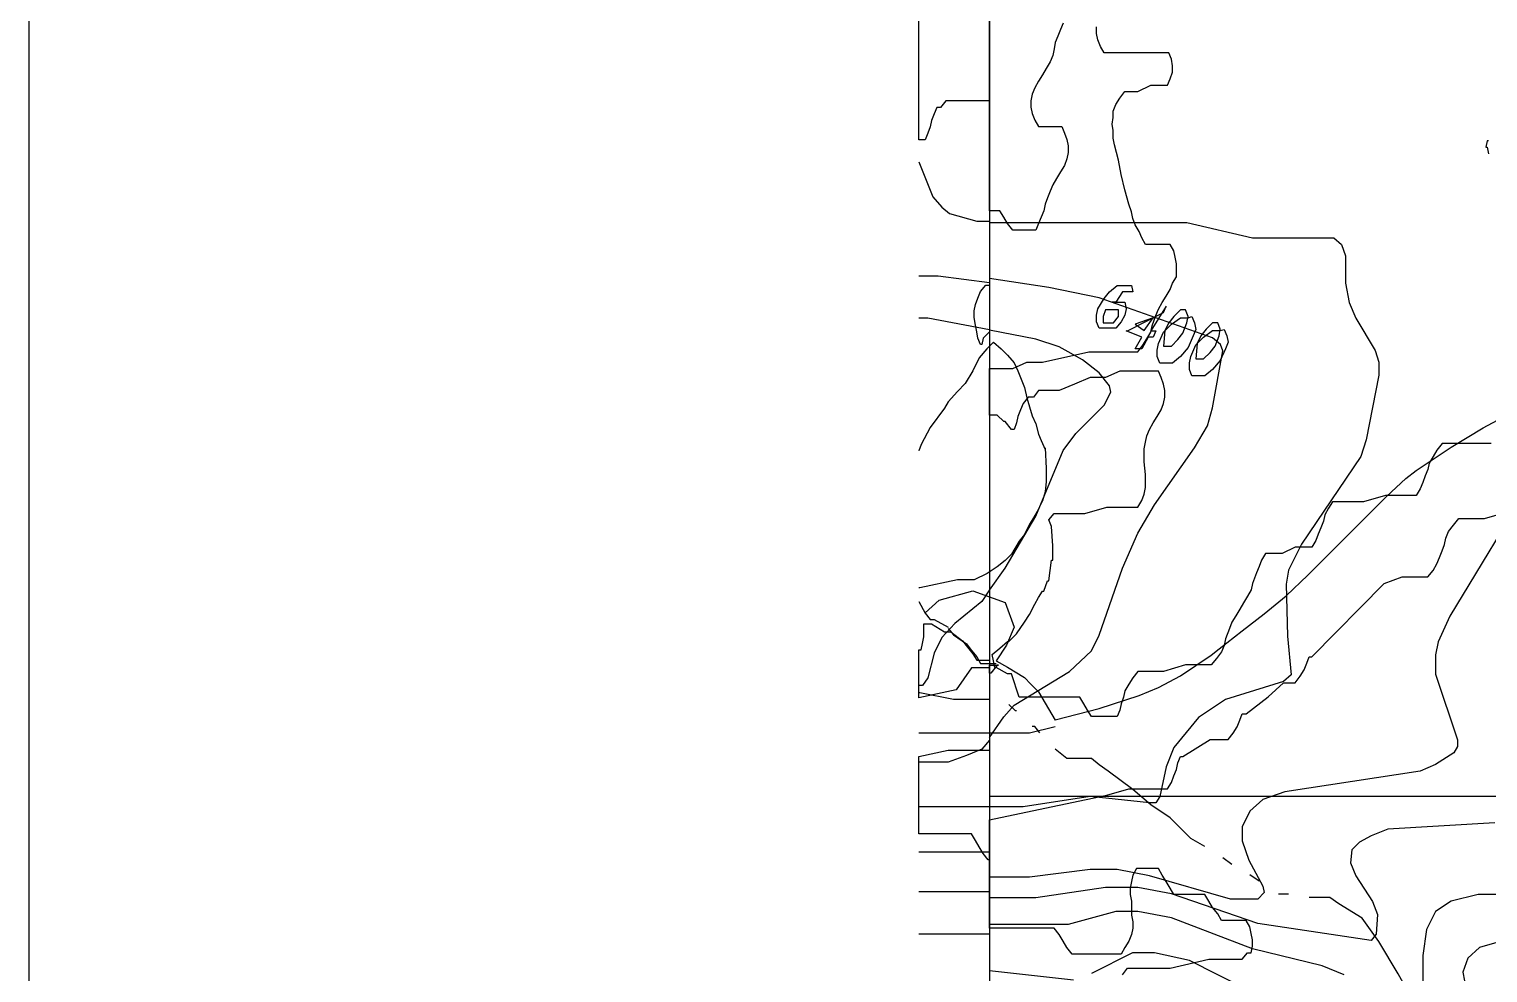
# Model space of a CAD drawing. Extents: x -0.49 to 6.91, y -0.57 to 8.11.
# Drawn here: x -0.357 to 0.239, y 2.543 to 2.929 of the extents above; entities that cross this region are included whole.
import ezdxf

# ---------------------------------------------------------------- set-up
doc = ezdxf.new("R2010")
doc.units = 0
for name, color, linetype in [('Elevations', 7, 'CONTINUOUS'), ('green', 7, 'CONTINUOUS'), ('roads', 7, 'CONTINUOUS'), ('topo', 7, 'CONTINUOUS'), ('topo_grid', 7, 'CONTINUOUS'), ('water', 7, 'CONTINUOUS'), ('white', 7, 'CONTINUOUS')]:
    doc.layers.add(name, color=color, linetype=linetype)

msp = doc.modelspace()

# ---------------------------------------------------------------- linework, layer by layer
at = {"layer": 'Elevations', "color": 1}
for points in [[(0.087357, 2.817306), (0.085775, 2.817306), (0.087357, 2.817306), (0.088939, 2.817306), (0.09052, 2.817306), (0.091048, 2.817306), (0.091575, 2.81466), (0.091048, 2.812014), (0.089466, 2.809368), (0.087357, 2.806723), (0.084721, 2.806723), (0.082612, 2.806723), (0.080503, 2.806723), (0.079448, 2.809368), (0.079448, 2.812014), (0.079976, 2.81466), (0.082612, 2.818893), (0.084721, 2.821539), (0.087884, 2.824185), (0.091048, 2.824185), (0.093684, 2.824185), (0.094211, 2.821539), (0.092629, 2.821539), (0.089993, 2.821539)], [(0.082084, 2.808892), (0.083666, 2.808892), (0.084721, 2.808892), (0.086302, 2.808892), (0.088411, 2.811538), (0.088411, 2.814184), (0.087357, 2.814184), (0.085775, 2.814184), (0.084193, 2.814184), (0.083139, 2.814184), (0.082084, 2.811538)], [(0.107919, 2.815745), (0.101593, 2.805691), (0.103701, 2.805691), (0.102647, 2.803045), (0.100538, 2.803045), (0.097902, 2.798282), (0.095266, 2.798282), (0.097902, 2.803045), (0.091575, 2.805691), (0.092102, 2.805691), (0.106865, 2.813099)], [(0.095266, 2.808363), (0.098956, 2.805717), (0.102647, 2.811009)], [(0.118464, 2.811511), (0.119519, 2.808866), (0.120046, 2.80622), (0.118992, 2.803574), (0.116883, 2.798811), (0.113719, 2.795107), (0.110556, 2.792461), (0.106865, 2.792461), (0.105283, 2.792461), (0.104229, 2.795107), (0.104229, 2.797753), (0.104756, 2.800399), (0.106865, 2.805161), (0.110028, 2.808336), (0.113719, 2.810982), (0.116883, 2.810982)], [(0.106865, 2.799394), (0.107919, 2.799394), (0.110028, 2.799394), (0.112665, 2.802039), (0.114774, 2.804685), (0.116355, 2.808919), (0.116883, 2.811564), (0.115828, 2.81421), (0.113719, 2.81421), (0.111083, 2.811564), (0.108974, 2.808919), (0.107392, 2.805744)], [(0.131645, 2.806246), (0.1327, 2.8036), (0.133227, 2.800955), (0.132173, 2.798309), (0.130064, 2.793546), (0.1269, 2.789842), (0.123737, 2.787196), (0.120046, 2.787196), (0.118464, 2.787196), (0.11741, 2.789842), (0.11741, 2.792488), (0.117937, 2.795134), (0.120046, 2.799896), (0.123209, 2.803071), (0.1269, 2.805717), (0.130064, 2.805717)], [(0.120046, 2.794128), (0.121101, 2.794128), (0.12321, 2.794128), (0.125846, 2.796774), (0.127955, 2.79942), (0.129536, 2.803653), (0.130064, 2.806299), (0.129009, 2.808945), (0.1269, 2.808945), (0.124264, 2.806299), (0.122155, 2.803653), (0.120573, 2.800478)]]:
    msp.add_lwpolyline(points, close=True, dxfattribs=at)
at = {"layer": 'green', "color": 3}
for points in [[(0.062576, 2.646491), (0.080502, 2.651253), (0.096847, 2.656545), (0.104756, 2.65972), (0.113719, 2.664483), (0.126373, 2.672949), (0.129536, 2.675595), (0.139026, 2.683003), (0.14799, 2.689883), (0.156953, 2.697291), (0.16592, 2.705758), (0.198082, 2.737904), (0.205991, 2.745313), (0.210209, 2.748488), (0.224445, 2.758013), (0.237626, 2.76595), (0.259243, 2.777592)], [(0.006687, 2.641226), (0.013541, 2.641226), (0.024613, 2.641226), (0.033049, 2.641226), (0.042012, 2.641226), (0.050448, 2.641226), (0.05203, 2.641226), (0.062575, 2.643871)]]:
    msp.add_lwpolyline(points, dxfattribs=at)
at = {"layer": 'roads', "color": 7}
for points in [[(0.037267, 2.800981), (0.034631, 2.798335), (0.031468, 2.794631), (0.028831, 2.789339), (0.025668, 2.784048), (0.022504, 2.780873), (0.018814, 2.776639), (0.017232, 2.773994), (0.011432, 2.766056), (0.007742, 2.759177), (0.006687, 2.756531), (0.006687, 2.756531)], [(0.037267, 2.800981), (0.040431, 2.798335), (0.043067, 2.795689), (0.045703, 2.792514), (0.047285, 2.789339), (0.049921, 2.78246), (0.050976, 2.778227), (0.05203, 2.774523), (0.053085, 2.770819), (0.054666, 2.767644), (0.055721, 2.76341), (0.056775, 2.760764), (0.058357, 2.75706)], [(0.062576, 2.646491), (0.080502, 2.651253), (0.096847, 2.656545), (0.104756, 2.65972), (0.113719, 2.664483), (0.126373, 2.672949), (0.129536, 2.675595), (0.139026, 2.683003), (0.14799, 2.689883), (0.156953, 2.697291), (0.16592, 2.705758), (0.198082, 2.737904), (0.205991, 2.745313), (0.210209, 2.748488), (0.224445, 2.758013), (0.237626, 2.76595), (0.259243, 2.777592)], [(0.058358, 2.757748), (0.058885, 2.749281), (0.058885, 2.74399), (0.058358, 2.739756), (0.057303, 2.736052), (0.055194, 2.731819), (0.053613, 2.729173), (0.052031, 2.726527), (0.049922, 2.722294), (0.047813, 2.719648), (0.04465, 2.714356), (0.042013, 2.711711), (0.03885, 2.709065), (0.034632, 2.706419), (0.029359, 2.703773), (0.022505, 2.703773), (0.007215, 2.700598), (0.006688, 2.700598)], [(0.009323, 2.690253), (0.015123, 2.695545), (0.028831, 2.699249), (0.042012, 2.694486), (0.045703, 2.684432), (0.042539, 2.677024), (0.038321, 2.670674)], [(0.006687, 2.694989), (0.009323, 2.690226), (0.011432, 2.687581), (0.013014, 2.687581), (0.018813, 2.684406)], [(0.018813, 2.683929), (0.020922, 2.681284), (0.026195, 2.677579), (0.028304, 2.674934), (0.030413, 2.672288), (0.031994, 2.669642), (0.035158, 2.669642), (0.038321, 2.669642)], [(0.038322, 2.670727), (0.043067, 2.668081), (0.049922, 2.663848), (0.052558, 2.661202), (0.055721, 2.658027), (0.062576, 2.646385)], [(0.006687, 2.641226), (0.013541, 2.641226), (0.024613, 2.641226), (0.033049, 2.641226), (0.042012, 2.641226), (0.050448, 2.641226), (0.05203, 2.641226), (0.062575, 2.643871)]]:
    msp.add_lwpolyline(points, dxfattribs=at)
at = {"layer": 'topo', "color": 2}
for points in [[(0.006687, 2.874773), (0.012487, 2.860486), (0.016177, 2.856253), (0.019341, 2.853607), (0.030413, 2.850432), (0.035685, 2.850432)], [(0.035685, 2.850008), (0.052557, 2.850008), (0.116354, 2.850008), (0.143248, 2.843658), (0.172246, 2.843658), (0.176464, 2.843658), (0.179628, 2.841013), (0.18121, 2.83625), (0.18121, 2.825138), (0.182791, 2.8172), (0.185428, 2.81085), (0.193336, 2.797621), (0.194918, 2.792858), (0.194918, 2.787567), (0.189646, 2.761108), (0.187537, 2.754229), (0.163283, 2.718378), (0.158011, 2.707795), (0.156956, 2.701974), (0.157484, 2.680807), (0.159065, 2.664932), (0.155902, 2.662286), (0.132176, 2.654878), (0.121099, 2.64747), (0.111082, 2.635299), (0.107918, 2.627361), (0.105282, 2.615191), (0.1037, 2.612545), (0.101064, 2.612545), (0.076811, 2.615191), (0.049394, 2.610957), (0.035685, 2.610957)], [(0.006687, 2.828074), (0.014596, 2.828074), (0.035685, 2.825429)], [(0.035685, 2.639321), (0.041485, 2.647787), (0.045703, 2.65255), (0.068375, 2.666308), (0.077338, 2.674775), (0.080501, 2.681125), (0.089992, 2.708562), (0.096319, 2.72285), (0.103173, 2.734491), (0.119518, 2.757775), (0.12479, 2.76677), (0.126899, 2.774179), (0.131121, 2.797462), (0.130067, 2.800108), (0.126899, 2.802754), (0.080501, 2.819158), (0.059939, 2.823391), (0.035685, 2.827095)], [(0.006687, 2.810982), (0.010378, 2.810982), (0.035685, 2.80622)], [(0.035685, 2.699646), (0.042013, 2.708641), (0.054666, 2.729808), (0.065738, 2.756716), (0.071011, 2.763595), (0.08261, 2.775237), (0.085247, 2.780529), (0.084719, 2.783175), (0.080501, 2.788466), (0.073647, 2.793758), (0.064157, 2.79905), (0.054666, 2.802225), (0.035685, 2.805929)], [(0.258191, 2.745419), (0.223921, 2.689009), (0.219175, 2.678426), (0.218121, 2.673134), (0.218121, 2.665197), (0.227084, 2.638315), (0.227084, 2.635669), (0.225502, 2.633024), (0.218121, 2.628261), (0.211794, 2.625615), (0.156433, 2.617149), (0.14747, 2.613974), (0.142198, 2.609211), (0.139034, 2.602861), (0.139034, 2.59704), (0.14167, 2.589103), (0.14747, 2.578519), (0.147997, 2.575874), (0.145361, 2.573228), (0.134289, 2.573228), (0.101068, 2.582753), (0.087887, 2.585399), (0.076812, 2.585399), (0.052031, 2.582224), (0.035687, 2.582224)], [(0.035685, 2.699751), (0.032522, 2.694989), (0.02145, 2.685993), (0.016177, 2.680172), (0.013014, 2.673822), (0.010378, 2.663768), (0.008269, 2.660593), (0.006687, 2.660593)], [(0.035685, 2.638262), (0.032522, 2.634558), (0.026195, 2.631912), (0.018814, 2.629266), (0.006687, 2.629266)], [(0.035685, 2.610957), (0.016705, 2.610957), (0.006687, 2.610957)], [(0.24237, 2.604475), (0.198608, 2.601829), (0.191754, 2.599183), (0.187009, 2.596538), (0.183845, 2.593363), (0.183318, 2.588071), (0.185427, 2.582779), (0.192281, 2.572196), (0.19439, 2.566904), (0.193863, 2.558967), (0.191754, 2.556321), (0.145356, 2.5632), (0.110027, 2.575371), (0.096318, 2.578017), (0.083137, 2.578017), (0.054666, 2.573783), (0.035685, 2.573783)], [(0.035685, 2.592436), (0.032522, 2.592436), (0.006687, 2.592436)], [(0.035685, 2.57627), (0.006687, 2.57627)], [(0.267148, 2.57508), (0.235516, 2.57508), (0.224444, 2.572434), (0.218117, 2.568201), (0.214426, 2.560792), (0.212844, 2.550209), (0.212844, 2.534334)], [(0.180682, 2.542271), (0.171719, 2.545976), (0.143248, 2.552855), (0.110027, 2.565555), (0.096319, 2.568201), (0.087356, 2.568201), (0.067848, 2.562909), (0.056775, 2.562909), (0.035686, 2.562909)], [(0.035685, 2.558967), (0.006687, 2.558967)], [(0.245005, 2.55603), (0.236042, 2.553384), (0.231296, 2.549151), (0.229187, 2.54333), (0.231296, 2.532746)], [(0.14061, 2.536451), (0.117407, 2.548092), (0.103172, 2.551267), (0.094208, 2.551267), (0.077336, 2.542801)], [(0.069955, 2.540155), (0.035684, 2.543859)]]:
    msp.add_lwpolyline(points, dxfattribs=at)
at = {"layer": 'topo_grid', "color": 7}
msp.add_lwpolyline([(0.035685, 2.615376), (0.06732, 2.615376), (0.104227, 2.615376), (0.141666, 2.615376), (0.179101, 2.615376), (0.216008, 2.615376), (0.253442, 2.615376)], dxfattribs=at)
at = {"layer": 'water', "color": 4}
for points in [[(0.035685, 2.654931), (0.030413, 2.654931), (0.020923, 2.654931), (0.007214, 2.657577), (0.006687, 2.657577)], [(0.046758, 2.650169), (0.046231, 2.650169), (0.043595, 2.652814)], [(0.056248, 2.641226), (0.05414, 2.643871), (0.053085, 2.643871)], [(0.123738, 2.594818), (0.117938, 2.597993), (0.109502, 2.606459), (0.101593, 2.611751), (0.094212, 2.618101), (0.084194, 2.625509), (0.080504, 2.628155), (0.07734, 2.630801), (0.074704, 2.630801), (0.069959, 2.630801), (0.067322, 2.630801), (0.062577, 2.634505), (0.062577, 2.634505)], [(0.13481, 2.587436), (0.13112, 2.590082)], [(0.145882, 2.580583), (0.142192, 2.583229)], [(0.15801, 2.575318), (0.156428, 2.575318), (0.153792, 2.575318)], [(0.216535, 2.523116), (0.208099, 2.53317), (0.202827, 2.542695), (0.194918, 2.555924), (0.188064, 2.565449), (0.178573, 2.57127), (0.174883, 2.573916), (0.166447, 2.573916)]]:
    msp.add_lwpolyline(points, dxfattribs=at)
at = {"layer": 'white', "color": 7}
for points in [[(2.874645, -0.363145), (-0.35712, -0.363145), (-0.35712, 3.653707)], [(0.03568, 3.067311), (0.03568, 2.899644), (0.033576, 2.899644), (0.03094, 2.899644), (0.028304, 2.899644), (0.025667, 2.899644), (0.023031, 2.899644), (0.020395, 2.899644), (0.017759, 2.899644), (0.01565, 2.896998), (0.014068, 2.896998), (0.013014, 2.894353), (0.011959, 2.891707), (0.011432, 2.889061), (0.010377, 2.886415), (0.009323, 2.883769), (0.008268, 2.883769), (0.006687, 2.883769), (0.006687, 3.077285)], [(0.065737, 2.9315), (0.064683, 2.928854), (0.063628, 2.926208), (0.062574, 2.923563), (0.062047, 2.920917), (0.061519, 2.918271), (0.060465, 2.915625), (0.058883, 2.912979), (0.057301, 2.910333), (0.05572, 2.907688), (0.054138, 2.905042), (0.053083, 2.902396), (0.052556, 2.89975), (0.052556, 2.897104), (0.053083, 2.894458), (0.054138, 2.891813), (0.05572, 2.889167), (0.057301, 2.889167), (0.05941, 2.889167), (0.061519, 2.889167), (0.063101, 2.889167), (0.06521, 2.889167), (0.066265, 2.886521), (0.067319, 2.883875), (0.067846, 2.881229), (0.067846, 2.878583), (0.067319, 2.875938), (0.066265, 2.873292), (0.064683, 2.870646), (0.063101, 2.868), (0.061519, 2.865354), (0.060465, 2.862708), (0.05941, 2.860063), (0.058356, 2.857417), (0.057829, 2.854771), (0.056774, 2.852125), (0.05572, 2.849479), (0.054665, 2.846833), (0.052556, 2.846833), (0.050447, 2.846833), (0.048339, 2.846833), (0.046757, 2.846833), (0.045175, 2.846833), (0.043066, 2.849479), (0.041484, 2.852125), (0.039903, 2.854771), (0.038321, 2.854771), (0.036212, 2.854771), (0.035685, 2.854771), (0.035685, 3.022437)], [(0.035685, 2.95735), (0.035685, 2.909381), (0.035685, 2.861385), (0.035685, 2.813416), (0.035685, 2.765421), (0.035685, 2.717452), (0.035685, 2.669483), (0.035685, 2.621488), (0.035685, 2.574048), (0.035685, 2.526053)], [(0.035687, 2.95735), (0.035687, 2.909381), (0.035687, 2.861385), (0.035687, 2.813416), (0.035687, 2.765448), (0.035687, 2.717452), (0.035687, 2.669483), (0.035687, 2.621488), (0.035687, 2.574048), (0.035687, 2.526053)], [(0.240787, 2.759521), (0.238678, 2.759521), (0.236042, 2.759521), (0.233406, 2.759521), (0.23077, 2.759521), (0.228133, 2.759521), (0.225497, 2.759521), (0.222861, 2.759521), (0.220752, 2.759521), (0.218643, 2.756875), (0.217061, 2.754229), (0.21548, 2.751583), (0.214952, 2.748938), (0.213898, 2.746292), (0.212843, 2.743646), (0.211789, 2.741), (0.210207, 2.738354), (0.208098, 2.738354), (0.205462, 2.738354), (0.202826, 2.738354), (0.20019, 2.738354), (0.197553, 2.738354), (0.18859, 2.735708), (0.185954, 2.735708), (0.18279, 2.735708), (0.180154, 2.735708), (0.178045, 2.735708), (0.175936, 2.735708), (0.174354, 2.733063), (0.172773, 2.730417), (0.172245, 2.727771), (0.171191, 2.725125), (0.170136, 2.722479), (0.169082, 2.719833), (0.1675, 2.717188), (0.165391, 2.717188), (0.163282, 2.717188), (0.160646, 2.717188), (0.155374, 2.714542), (0.152737, 2.714542), (0.150628, 2.714542), (0.148519, 2.714542), (0.146938, 2.711896), (0.145883, 2.70925), (0.144829, 2.706604), (0.143247, 2.702371), (0.14272, 2.699725), (0.141138, 2.697079), (0.139556, 2.694433), (0.137974, 2.691788), (0.136393, 2.689142), (0.134811, 2.686496), (0.133757, 2.68385), (0.132175, 2.679617), (0.131647, 2.676971), (0.130593, 2.674325), (0.128484, 2.671679), (0.126375, 2.669033), (0.124266, 2.669033), (0.12163, 2.669033), (0.118994, 2.669033), (0.11583, 2.669033), (0.106867, 2.666388), (0.104231, 2.666388), (0.101067, 2.666388), (0.098431, 2.666388), (0.096322, 2.666388), (0.094213, 2.663742), (0.092631, 2.661096), (0.091045, 2.65845), (0.090518, 2.655804), (0.089463, 2.653158), (0.088936, 2.650513), (0.087882, 2.647867), (0.0863, 2.647867), (0.084718, 2.647867), (0.082609, 2.647867), (0.0805, 2.647867), (0.078919, 2.647867), (0.077337, 2.647867), (0.075755, 2.650513), (0.074173, 2.653158), (0.072592, 2.655804), (0.070483, 2.655804), (0.068374, 2.655804), (0.065737, 2.655804), (0.063101, 2.655804), (0.060465, 2.655804), (0.054665, 2.655804), (0.052029, 2.655804), (0.049393, 2.655804), (0.048339, 2.655804), (0.048339, 2.655804), (0.047811, 2.655804), (0.044648, 2.665329), (0.04412, 2.665329), (0.04412, 2.665329), (0.043593, 2.665329), (0.043593, 2.665329), (0.043066, 2.665329), (0.038321, 2.667975), (0.037793, 2.667975), (0.037266, 2.670621), (0.036739, 2.673267), (0.039903, 2.675913), (0.043066, 2.678558), (0.043593, 2.678558), (0.046757, 2.681733), (0.046757, 2.681733), (0.04992, 2.686496), (0.052029, 2.689671), (0.054138, 2.693904), (0.05572, 2.69655), (0.057302, 2.699196), (0.057829, 2.699196), (0.059411, 2.703429), (0.059411, 2.703429), (0.059938, 2.703429), (0.060465, 2.707663), (0.060992, 2.711896), (0.06152, 2.711896), (0.06152, 2.717717), (0.06152, 2.717717), (0.060992, 2.725654), (0.060992, 2.725654), (0.060992, 2.725654), (0.060992, 2.725654), (0.059938, 2.7283), (0.059938, 2.7283), (0.062047, 2.730946), (0.064156, 2.730946), (0.066265, 2.730946), (0.068901, 2.730946), (0.072065, 2.730946), (0.074701, 2.730946), (0.083664, 2.733592), (0.086827, 2.733592), (0.089464, 2.733592), (0.0921, 2.733592), (0.094213, 2.733592), (0.096322, 2.733592), (0.097904, 2.736238), (0.098959, 2.738883), (0.099486, 2.741529), (0.099486, 2.744175), (0.099486, 2.746821), (0.098959, 2.752113), (0.098959, 2.754758), (0.098959, 2.757404), (0.099486, 2.76005), (0.100013, 2.762696), (0.101068, 2.765342), (0.102649, 2.767988), (0.104231, 2.770633), (0.105813, 2.773279), (0.106867, 2.775925), (0.107394, 2.778571), (0.107394, 2.781217), (0.106867, 2.783863), (0.105813, 2.786508), (0.104758, 2.789154), (0.102649, 2.789154), (0.10054, 2.789154), (0.097904, 2.789154), (0.095268, 2.789154), (0.0921, 2.789154), (0.088936, 2.789154), (0.083137, 2.786508), (0.07681, 2.786508), (0.070483, 2.783863), (0.064156, 2.781217), (0.06152, 2.781217), (0.058356, 2.781217), (0.05572, 2.781217), (0.053611, 2.778571), (0.051502, 2.778571), (0.049393, 2.775925), (0.048339, 2.773279), (0.047284, 2.770633), (0.046757, 2.767988), (0.045702, 2.765342), (0.045175, 2.765342), (0.044648, 2.765342), (0.042011, 2.768517), (0.041484, 2.768517), (0.038848, 2.771163), (0.038321, 2.771163), (0.037793, 2.771163), (0.037266, 2.771163), (0.036739, 2.771163), (0.036212, 2.771163), (0.035684, 2.771163), (0.035684, 2.790213), (0.036739, 2.790213), (0.039375, 2.790213), (0.042011, 2.790213), (0.045175, 2.790213), (0.050975, 2.792858), (0.057301, 2.792858), (0.076282, 2.797092), (0.082609, 2.797092), (0.085245, 2.797092), (0.088409, 2.797092), (0.091045, 2.797092), (0.093686, 2.797092), (0.096322, 2.797092), (0.098431, 2.799738), (0.100013, 2.802383), (0.101594, 2.805029), (0.102122, 2.807675), (0.103704, 2.811908), (0.104758, 2.814554), (0.10634, 2.8172), (0.107921, 2.819846), (0.109503, 2.822492), (0.110558, 2.825138), (0.112139, 2.827783), (0.112139, 2.830429), (0.112139, 2.833075), (0.111612, 2.835721), (0.111085, 2.838367), (0.109503, 2.841013), (0.107921, 2.841013), (0.105812, 2.841013), (0.103703, 2.841013), (0.101594, 2.841013), (0.099485, 2.841013), (0.097904, 2.843658), (0.096849, 2.846304), (0.095267, 2.84895), (0.094213, 2.851596), (0.093686, 2.854242), (0.092631, 2.857417), (0.091045, 2.863238), (0.089463, 2.869588), (0.088409, 2.875408), (0.086827, 2.881758), (0.0863, 2.884404), (0.0863, 2.887579), (0.085773, 2.890225), (0.0863, 2.892871), (0.0863, 2.895517), (0.087354, 2.898163), (0.088936, 2.900808), (0.091045, 2.903454), (0.093686, 2.903454), (0.096322, 2.903454), (0.101594, 2.9061), (0.103703, 2.9061), (0.10634, 2.9061), (0.108449, 2.9061), (0.109503, 2.908746), (0.110558, 2.911392), (0.110558, 2.914038), (0.11003, 2.916683), (0.108976, 2.919329), (0.107394, 2.919329), (0.105812, 2.919329), (0.103176, 2.919329), (0.10054, 2.919329), (0.097904, 2.919329), (0.0921, 2.919329), (0.089463, 2.919329), (0.086827, 2.919329), (0.084191, 2.919329), (0.082609, 2.919329), (0.081027, 2.921975), (0.079973, 2.924621), (0.079446, 2.927267), (0.079446, 2.929913)], [(0.239733, 2.883346), (0.239206, 2.883346), (0.239206, 2.883346), (0.238678, 2.8807), (0.238678, 2.8807), (0.238678, 2.8807), (0.239206, 2.8807), (0.239733, 2.878054)], [(0.089995, 2.542298), (0.092104, 2.544944), (0.09474, 2.544944), (0.097376, 2.544944), (0.100013, 2.544944), (0.103176, 2.544944), (0.109503, 2.544944), (0.12532, 2.548648), (0.128484, 2.548648), (0.13112, 2.548648), (0.134284, 2.548648), (0.13692, 2.548648), (0.139029, 2.548648), (0.141138, 2.551294), (0.14272, 2.551294), (0.143247, 2.55394), (0.143247, 2.556585), (0.14272, 2.559231), (0.142192, 2.561877), (0.14061, 2.564523), (0.139029, 2.564523), (0.13692, 2.564523), (0.134811, 2.564523), (0.132702, 2.564523), (0.130593, 2.564523), (0.129011, 2.567169), (0.126902, 2.569815), (0.12532, 2.57246), (0.123739, 2.575106), (0.122157, 2.575106), (0.120048, 2.575106), (0.117939, 2.575106), (0.115303, 2.575106), (0.113194, 2.575106), (0.111085, 2.575106), (0.109503, 2.577752), (0.107921, 2.580398), (0.10634, 2.583044), (0.104758, 2.58569), (0.103176, 2.58569), (0.101067, 2.58569), (0.098958, 2.58569), (0.097376, 2.58569), (0.095795, 2.58569), (0.094213, 2.583044), (0.093686, 2.580398), (0.093158, 2.577752), (0.093158, 2.575106), (0.093686, 2.57246), (0.093686, 2.56664), (0.094213, 2.563994), (0.094213, 2.561348), (0.093686, 2.558702), (0.092631, 2.556056), (0.091049, 2.55341), (0.089468, 2.550765), (0.086831, 2.550765), (0.084722, 2.550765), (0.082086, 2.550765), (0.078923, 2.550765), (0.076287, 2.550765), (0.07365, 2.550765), (0.071541, 2.550765), (0.069432, 2.550765), (0.067323, 2.55341), (0.065742, 2.556056), (0.06416, 2.558702), (0.062051, 2.561348), (0.060469, 2.561348), (0.058356, 2.561348), (0.05572, 2.561348), (0.053083, 2.561348), (0.050447, 2.561348), (0.045175, 2.561348), (0.042011, 2.561348), (0.039902, 2.561348), (0.037266, 2.561348), (0.035684, 2.561348), (0.035684, 2.605639), (0.05572, 2.609873), (0.083668, 2.615693), (0.092631, 2.618339), (0.095795, 2.618339), (0.098431, 2.618339), (0.101067, 2.618339), (0.103703, 2.618339), (0.106339, 2.618339), (0.108448, 2.618339), (0.11003, 2.620985), (0.111085, 2.623631), (0.112139, 2.626277), (0.112666, 2.628923), (0.113721, 2.631568), (0.113721, 2.631568), (0.114775, 2.631568), (0.125848, 2.638448), (0.128484, 2.638448), (0.13112, 2.638448), (0.133229, 2.638448), (0.135338, 2.641093), (0.13692, 2.643739), (0.137974, 2.646385), (0.139029, 2.649031), (0.14061, 2.649031), (0.149574, 2.65591), (0.155901, 2.661731), (0.15801, 2.661731), (0.160646, 2.661731), (0.162755, 2.664377), (0.164336, 2.667023), (0.165391, 2.669668), (0.166445, 2.672314), (0.166445, 2.672314), (0.1675, 2.672314), (0.197026, 2.702371), (0.204407, 2.705017), (0.207043, 2.705017), (0.209679, 2.705017), (0.212316, 2.705017), (0.214952, 2.705017), (0.217061, 2.707663), (0.218643, 2.710308), (0.219697, 2.712954), (0.220752, 2.7156), (0.221806, 2.718246), (0.222333, 2.720892), (0.223388, 2.723538), (0.225497, 2.726183), (0.227606, 2.728829), (0.229715, 2.728829), (0.232351, 2.728829), (0.235515, 2.728829), (0.238151, 2.728829), (0.247114, 2.731475)], [(0.035683, 2.633579), (0.035683, 2.589288), (0.035158, 2.589288), (0.033049, 2.591934), (0.031468, 2.59458), (0.029886, 2.597225), (0.028304, 2.599871), (0.026195, 2.599871), (0.024086, 2.599871), (0.021977, 2.599871), (0.019341, 2.599871), (0.016177, 2.599871), (0.013541, 2.599871), (0.010378, 2.599871), (0.007214, 2.599871), (0.006687, 2.599871), (0.006687, 2.631515), (0.018814, 2.634161), (0.035683, 2.634161), (0.035683, 2.634161)]]:
    msp.add_lwpolyline(points, dxfattribs=at)
for points in [[(0.032517, 2.800002), (0.032517, 2.800002), (0.031995, 2.800002), (0.03094, 2.802648), (0.030413, 2.805294), (0.029886, 2.80794), (0.029359, 2.811115), (0.029359, 2.81376), (0.029886, 2.816406), (0.03094, 2.819052), (0.031995, 2.821698), (0.034104, 2.824344), (0.035686, 2.824344), (0.035686, 2.805294), (0.033049, 2.802648), (0.032517, 2.800002)], [(0.021975, 2.658768), (0.006685, 2.655593), (0.006685, 2.675172), (0.00774, 2.675172), (0.008267, 2.677818), (0.008794, 2.680463), (0.008794, 2.683109), (0.008794, 2.685755), (0.009321, 2.685755), (0.009848, 2.685755), (0.009848, 2.685755), (0.01143, 2.685755), (0.011958, 2.685755), (0.01723, 2.68258), (0.017757, 2.68258), (0.017757, 2.68258), (0.019866, 2.68258), (0.024611, 2.678876), (0.02672, 2.67623), (0.028829, 2.673584), (0.030411, 2.670938), (0.030411, 2.670938), (0.030938, 2.670938), (0.031466, 2.670938), (0.034629, 2.670938), (0.035684, 2.670938), (0.035684, 2.667763), (0.033577, 2.667763), (0.03094, 2.667763), (0.028304, 2.667763), (0.021975, 2.658768)], [(0.036213, 2.665673), (0.035685, 2.665673), (0.035685, 2.668848), (0.037267, 2.668848), (0.037795, 2.668848), (0.039376, 2.668848), (0.038849, 2.668848), (0.036213, 2.665673)]]:
    msp.add_lwpolyline(points, close=True, dxfattribs=at)

doc.saveas('drawing.dxf')
